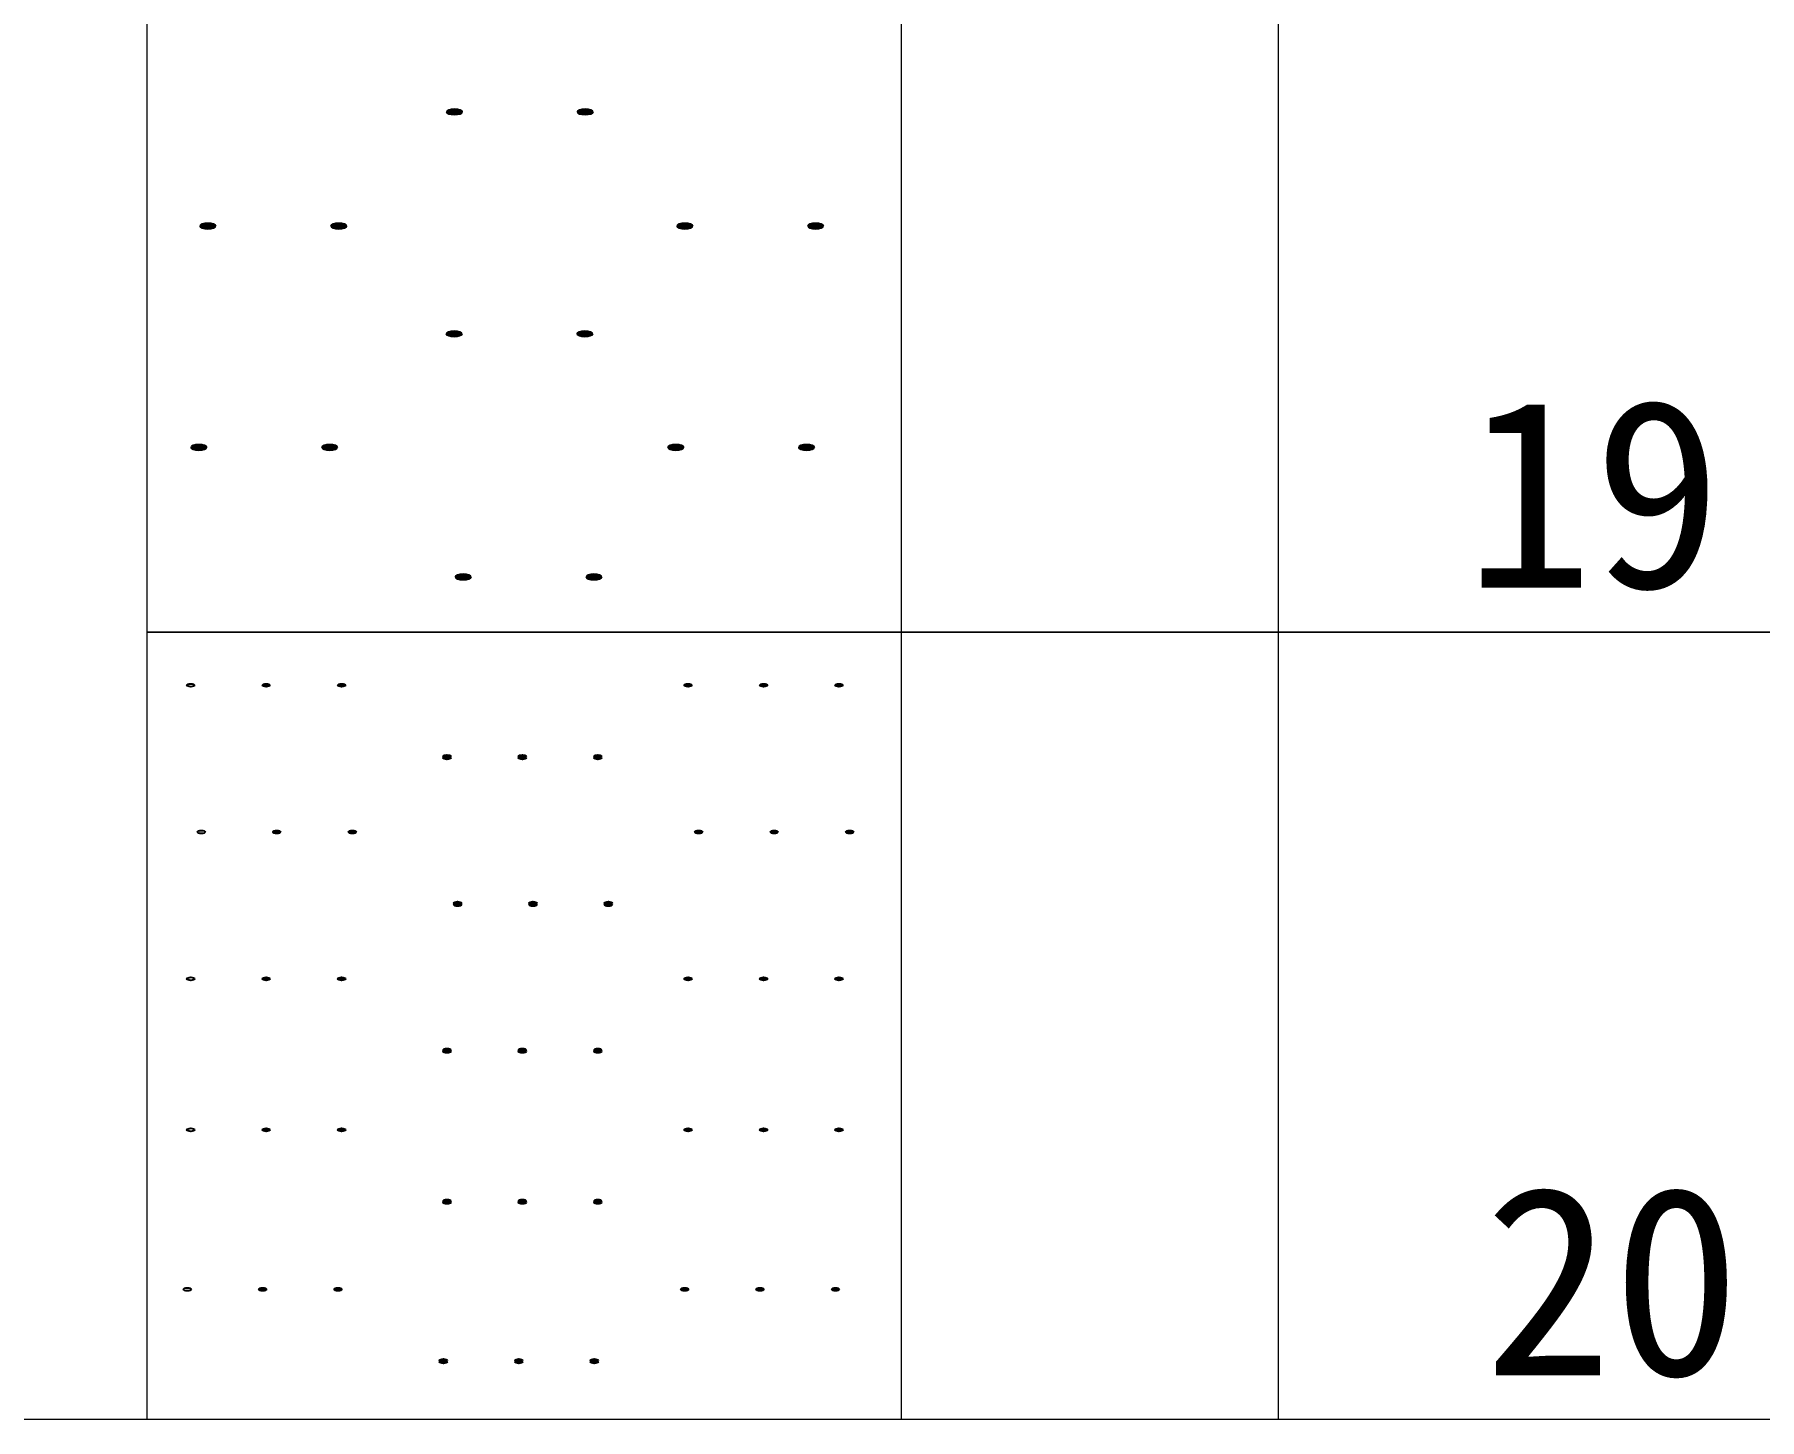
# Model space of a CAD drawing. Header units: millimetres. Extents: x -182 to 395, y -757 to 122.
# Drawn here: x -121.72 to -98.85, y -376.55 to -358.19 of the extents above; entities that cross this region are included whole.
import ezdxf

# ---------------------------------------------------------------- set-up
doc = ezdxf.new("R2010")
doc.units = ezdxf.units.MM
for name, color, linetype in [('111WT', 7, 'Continuous'), ('KY2WL', 7, 'Continuous'), ('KY6WL', 7, 'Continuous')]:
    doc.layers.add(name, color=color, linetype=linetype)
doc.styles.get("Standard").update_dxf_attribs({"font": ''})
doc.styles.get('Standard').set_extended_font_data('SimSun')

msp = doc.modelspace()

# ---------------------------------------------------------------- hatches: boundary and pattern name
at = {"layer": 'KY2WL'}
h = msp.add_hatch(color=256, dxfattribs=at)
edge = h.paths.add_edge_path()
edge.add_ellipse((-116.153, -359.212), major_axis=(0.1, 0), ratio=0.4, start_angle=0, end_angle=180)
edge.add_ellipse((-116.153, -359.212), major_axis=(0.1, 0), ratio=0.4, start_angle=180, end_angle=360)
h = msp.add_hatch(color=256, dxfattribs=at)
edge = h.paths.add_edge_path()
edge.add_ellipse((-114.419, -359.212), major_axis=(-0.1, 0), ratio=0.4, start_angle=180, end_angle=360)
edge.add_ellipse((-114.419, -359.212), major_axis=(-0.1, 0), ratio=0.4, start_angle=0, end_angle=180)
h = msp.add_hatch(color=256, dxfattribs=at)
edge = h.paths.add_edge_path()
edge.add_ellipse((-119.421, -360.726), major_axis=(0.1, 0), ratio=0.4, start_angle=0, end_angle=180)
edge.add_ellipse((-119.421, -360.726), major_axis=(0.1, 0), ratio=0.4, start_angle=180, end_angle=360)
h = msp.add_hatch(color=256, dxfattribs=at)
edge = h.paths.add_edge_path()
edge.add_ellipse((-117.687, -360.726), major_axis=(0.1, 0), ratio=0.4, start_angle=0, end_angle=180)
edge.add_ellipse((-117.687, -360.726), major_axis=(0.1, 0), ratio=0.4, start_angle=180, end_angle=360)
h = msp.add_hatch(color=256, dxfattribs=at)
edge = h.paths.add_edge_path()
edge.add_ellipse((-113.097, -360.726), major_axis=(0.1, 0), ratio=0.4, start_angle=0, end_angle=180)
edge.add_ellipse((-113.097, -360.726), major_axis=(0.1, 0), ratio=0.4, start_angle=180, end_angle=360)
h = msp.add_hatch(color=256, dxfattribs=at)
edge = h.paths.add_edge_path()
edge.add_ellipse((-111.364, -360.726), major_axis=(0.1, 0), ratio=0.4, start_angle=0, end_angle=180)
edge.add_ellipse((-111.364, -360.726), major_axis=(0.1, 0), ratio=0.4, start_angle=180, end_angle=360)
h = msp.add_hatch(color=256, dxfattribs=at)
edge = h.paths.add_edge_path()
edge.add_ellipse((-116.157, -362.155), major_axis=(0.1, 0), ratio=0.4, start_angle=0, end_angle=180)
edge.add_ellipse((-116.157, -362.155), major_axis=(0.1, 0), ratio=0.4, start_angle=180, end_angle=360)
h = msp.add_hatch(color=256, dxfattribs=at)
edge = h.paths.add_edge_path()
edge.add_ellipse((-114.423, -362.155), major_axis=(-0.1, 0), ratio=0.4, start_angle=180, end_angle=360)
edge.add_ellipse((-114.423, -362.155), major_axis=(-0.1, 0), ratio=0.4, start_angle=0, end_angle=180)
h = msp.add_hatch(color=256, dxfattribs=at)
edge = h.paths.add_edge_path()
edge.add_ellipse((-119.541, -363.66), major_axis=(0.1, 0), ratio=0.4, start_angle=0, end_angle=180)
edge.add_ellipse((-119.541, -363.66), major_axis=(0.1, 0), ratio=0.4, start_angle=180, end_angle=360)
h = msp.add_hatch(color=256, dxfattribs=at)
edge = h.paths.add_edge_path()
edge.add_ellipse((-117.807, -363.66), major_axis=(0.1, 0), ratio=0.4, start_angle=0, end_angle=180)
edge.add_ellipse((-117.807, -363.66), major_axis=(0.1, 0), ratio=0.4, start_angle=180, end_angle=360)
h = msp.add_hatch(color=256, dxfattribs=at)
edge = h.paths.add_edge_path()
edge.add_ellipse((-113.218, -363.66), major_axis=(0.1, 0), ratio=0.4, start_angle=0, end_angle=180)
edge.add_ellipse((-113.218, -363.66), major_axis=(0.1, 0), ratio=0.4, start_angle=180, end_angle=360)
h = msp.add_hatch(color=256, dxfattribs=at)
edge = h.paths.add_edge_path()
edge.add_ellipse((-111.484, -363.66), major_axis=(0.1, 0), ratio=0.4, start_angle=0, end_angle=180)
edge.add_ellipse((-111.484, -363.66), major_axis=(0.1, 0), ratio=0.4, start_angle=180, end_angle=360)
h = msp.add_hatch(color=256, dxfattribs=at)
edge = h.paths.add_edge_path()
edge.add_ellipse((-116.036, -365.378), major_axis=(0.1, 0), ratio=0.4, start_angle=0, end_angle=180)
edge.add_ellipse((-116.036, -365.378), major_axis=(0.1, 0), ratio=0.4, start_angle=180, end_angle=360)
h = msp.add_hatch(color=256, dxfattribs=at)
edge = h.paths.add_edge_path()
edge.add_ellipse((-114.303, -365.378), major_axis=(-0.1, 0), ratio=0.4, start_angle=180, end_angle=360)
edge.add_ellipse((-114.303, -365.378), major_axis=(-0.1, 0), ratio=0.4, start_angle=0, end_angle=180)
h = msp.add_hatch(color=256, dxfattribs=at)
edge = h.paths.add_edge_path()
edge.add_ellipse((-118.649, -366.814), major_axis=(-0.05, 0), ratio=0.4, start_angle=180, end_angle=360)
edge.add_ellipse((-118.649, -366.814), major_axis=(-0.05, 0), ratio=0.4, start_angle=0, end_angle=180)
h = msp.add_hatch(color=256, dxfattribs=at)
edge = h.paths.add_edge_path()
edge.add_ellipse((-117.649, -366.814), major_axis=(0.05, 0), ratio=0.4, start_angle=0, end_angle=180)
edge.add_ellipse((-117.649, -366.814), major_axis=(0.05, 0), ratio=0.4, start_angle=180, end_angle=360)
h = msp.add_hatch(color=256, dxfattribs=at)
edge = h.paths.add_edge_path()
edge.add_ellipse((-113.055, -366.814), major_axis=(-0.05, 0), ratio=0.4, start_angle=180, end_angle=360)
edge.add_ellipse((-113.055, -366.814), major_axis=(-0.05, 0), ratio=0.4, start_angle=0, end_angle=180)
h = msp.add_hatch(color=256, dxfattribs=at)
edge = h.paths.add_edge_path()
edge.add_ellipse((-112.055, -366.814), major_axis=(0.05, 0), ratio=0.4, start_angle=0, end_angle=180)
edge.add_ellipse((-112.055, -366.814), major_axis=(0.05, 0), ratio=0.4, start_angle=180, end_angle=360)
h = msp.add_hatch(color=256, dxfattribs=at)
edge = h.paths.add_edge_path()
edge.add_ellipse((-111.055, -366.814), major_axis=(0.05, 0), ratio=0.4, start_angle=0, end_angle=180)
edge.add_ellipse((-111.055, -366.814), major_axis=(0.05, 0), ratio=0.4, start_angle=180, end_angle=360)
h = msp.add_hatch(color=256, dxfattribs=at)
edge = h.paths.add_edge_path()
edge.add_ellipse((-116.252, -367.757), major_axis=(-0.05, 0), ratio=0.4, start_angle=180, end_angle=360)
edge.add_ellipse((-116.252, -367.757), major_axis=(-0.05, 0), ratio=0.4, start_angle=0, end_angle=180)
h = msp.add_hatch(color=256, dxfattribs=at)
edge = h.paths.add_edge_path()
edge.add_ellipse((-115.252, -367.757), major_axis=(-0.05, 0), ratio=0.4, start_angle=180, end_angle=360)
edge.add_ellipse((-115.252, -367.757), major_axis=(-0.05, 0), ratio=0.4, start_angle=0, end_angle=180)
h = msp.add_hatch(color=256, dxfattribs=at)
edge = h.paths.add_edge_path()
edge.add_ellipse((-114.252, -367.757), major_axis=(-0.05, 0), ratio=0.4, start_angle=180, end_angle=360)
edge.add_ellipse((-114.252, -367.757), major_axis=(-0.05, 0), ratio=0.4, start_angle=0, end_angle=180)
h = msp.add_hatch(color=256, dxfattribs=at)
edge = h.paths.add_edge_path()
edge.add_ellipse((-116.252, -367.777), major_axis=(-0.05, 0), ratio=0.4, start_angle=180, end_angle=360)
edge.add_ellipse((-116.252, -367.777), major_axis=(-0.05, 0), ratio=0.4, start_angle=0, end_angle=180)
h = msp.add_hatch(color=256, dxfattribs=at)
edge = h.paths.add_edge_path()
edge.add_ellipse((-115.252, -367.777), major_axis=(-0.05, 0), ratio=0.4, start_angle=180, end_angle=360)
edge.add_ellipse((-115.252, -367.777), major_axis=(-0.05, 0), ratio=0.4, start_angle=0, end_angle=180)
h = msp.add_hatch(color=256, dxfattribs=at)
edge = h.paths.add_edge_path()
edge.add_ellipse((-114.252, -367.777), major_axis=(-0.05, 0), ratio=0.4, start_angle=180, end_angle=360)
edge.add_ellipse((-114.252, -367.777), major_axis=(-0.05, 0), ratio=0.4, start_angle=0, end_angle=180)
h = msp.add_hatch(color=256, dxfattribs=at)
edge = h.paths.add_edge_path()
edge.add_ellipse((-118.508, -368.76), major_axis=(0.05, 0), ratio=0.4, start_angle=0, end_angle=180)
edge.add_ellipse((-118.508, -368.76), major_axis=(0.05, 0), ratio=0.4, start_angle=180, end_angle=360)
h = msp.add_hatch(color=256, dxfattribs=at)
edge = h.paths.add_edge_path()
edge.add_ellipse((-117.508, -368.76), major_axis=(-0.05, 0), ratio=0.4, start_angle=180, end_angle=360)
edge.add_ellipse((-117.508, -368.76), major_axis=(-0.05, 0), ratio=0.4, start_angle=0, end_angle=180)
h = msp.add_hatch(color=256, dxfattribs=at)
edge = h.paths.add_edge_path()
edge.add_ellipse((-112.914, -368.76), major_axis=(0.05, 0), ratio=0.4, start_angle=0, end_angle=180)
edge.add_ellipse((-112.914, -368.76), major_axis=(0.05, 0), ratio=0.4, start_angle=180, end_angle=360)
h = msp.add_hatch(color=256, dxfattribs=at)
edge = h.paths.add_edge_path()
edge.add_ellipse((-111.914, -368.76), major_axis=(-0.05, 0), ratio=0.4, start_angle=180, end_angle=360)
edge.add_ellipse((-111.914, -368.76), major_axis=(-0.05, 0), ratio=0.4, start_angle=0, end_angle=180)
h = msp.add_hatch(color=256, dxfattribs=at)
edge = h.paths.add_edge_path()
edge.add_ellipse((-110.914, -368.76), major_axis=(0.05, 0), ratio=0.4, start_angle=0, end_angle=180)
edge.add_ellipse((-110.914, -368.76), major_axis=(0.05, 0), ratio=0.4, start_angle=180, end_angle=360)
h = msp.add_hatch(color=256, dxfattribs=at)
edge = h.paths.add_edge_path()
edge.add_ellipse((-116.112, -369.703), major_axis=(-0.05, 0), ratio=0.4, start_angle=180, end_angle=360)
edge.add_ellipse((-116.112, -369.703), major_axis=(-0.05, 0), ratio=0.4, start_angle=0, end_angle=180)
h = msp.add_hatch(color=256, dxfattribs=at)
edge = h.paths.add_edge_path()
edge.add_ellipse((-116.112, -369.723), major_axis=(-0.05, 0), ratio=0.4, start_angle=180, end_angle=360)
edge.add_ellipse((-116.112, -369.723), major_axis=(-0.05, 0), ratio=0.4, start_angle=0, end_angle=180)
h = msp.add_hatch(color=256, dxfattribs=at)
edge = h.paths.add_edge_path()
edge.add_ellipse((-115.112, -369.703), major_axis=(0.05, 0), ratio=0.4, start_angle=0, end_angle=180)
edge.add_ellipse((-115.112, -369.703), major_axis=(0.05, 0), ratio=0.4, start_angle=180, end_angle=360)
h = msp.add_hatch(color=256, dxfattribs=at)
edge = h.paths.add_edge_path()
edge.add_ellipse((-115.112, -369.723), major_axis=(0.05, 0), ratio=0.4, start_angle=0, end_angle=180)
edge.add_ellipse((-115.112, -369.723), major_axis=(0.05, 0), ratio=0.4, start_angle=180, end_angle=360)
h = msp.add_hatch(color=256, dxfattribs=at)
edge = h.paths.add_edge_path()
edge.add_ellipse((-114.112, -369.703), major_axis=(0.05, 0), ratio=0.4, start_angle=0, end_angle=180)
edge.add_ellipse((-114.112, -369.703), major_axis=(0.05, 0), ratio=0.4, start_angle=180, end_angle=360)
h = msp.add_hatch(color=256, dxfattribs=at)
edge = h.paths.add_edge_path()
edge.add_ellipse((-114.112, -369.723), major_axis=(0.05, 0), ratio=0.4, start_angle=0, end_angle=180)
edge.add_ellipse((-114.112, -369.723), major_axis=(0.05, 0), ratio=0.4, start_angle=180, end_angle=360)
h = msp.add_hatch(color=256, dxfattribs=at)
edge = h.paths.add_edge_path()
edge.add_ellipse((-118.649, -370.706), major_axis=(-0.05, 0), ratio=0.4, start_angle=180, end_angle=360)
edge.add_ellipse((-118.649, -370.706), major_axis=(-0.05, 0), ratio=0.4, start_angle=0, end_angle=180)
h = msp.add_hatch(color=256, dxfattribs=at)
edge = h.paths.add_edge_path()
edge.add_ellipse((-117.649, -370.706), major_axis=(0.05, 0), ratio=0.4, start_angle=0, end_angle=180)
edge.add_ellipse((-117.649, -370.706), major_axis=(0.05, 0), ratio=0.4, start_angle=180, end_angle=360)
h = msp.add_hatch(color=256, dxfattribs=at)
edge = h.paths.add_edge_path()
edge.add_ellipse((-113.055, -370.706), major_axis=(-0.05, 0), ratio=0.4, start_angle=180, end_angle=360)
edge.add_ellipse((-113.055, -370.706), major_axis=(-0.05, 0), ratio=0.4, start_angle=0, end_angle=180)
h = msp.add_hatch(color=256, dxfattribs=at)
edge = h.paths.add_edge_path()
edge.add_ellipse((-112.055, -370.706), major_axis=(0.05, 0), ratio=0.4, start_angle=0, end_angle=180)
edge.add_ellipse((-112.055, -370.706), major_axis=(0.05, 0), ratio=0.4, start_angle=180, end_angle=360)
h = msp.add_hatch(color=256, dxfattribs=at)
edge = h.paths.add_edge_path()
edge.add_ellipse((-111.055, -370.706), major_axis=(0.05, 0), ratio=0.4, start_angle=0, end_angle=180)
edge.add_ellipse((-111.055, -370.706), major_axis=(0.05, 0), ratio=0.4, start_angle=180, end_angle=360)
h = msp.add_hatch(color=256, dxfattribs=at)
edge = h.paths.add_edge_path()
edge.add_ellipse((-116.252, -371.649), major_axis=(-0.05, 0), ratio=0.4, start_angle=180, end_angle=360)
edge.add_ellipse((-116.252, -371.649), major_axis=(-0.05, 0), ratio=0.4, start_angle=0, end_angle=180)
h = msp.add_hatch(color=256, dxfattribs=at)
edge = h.paths.add_edge_path()
edge.add_ellipse((-115.252, -371.649), major_axis=(0.05, 0), ratio=0.4, start_angle=0, end_angle=180)
edge.add_ellipse((-115.252, -371.649), major_axis=(0.05, 0), ratio=0.4, start_angle=180, end_angle=360)
h = msp.add_hatch(color=256, dxfattribs=at)
edge = h.paths.add_edge_path()
edge.add_ellipse((-114.252, -371.649), major_axis=(-0.05, 0), ratio=0.4, start_angle=180, end_angle=360)
edge.add_ellipse((-114.252, -371.649), major_axis=(-0.05, 0), ratio=0.4, start_angle=0, end_angle=180)
h = msp.add_hatch(color=256, dxfattribs=at)
edge = h.paths.add_edge_path()
edge.add_ellipse((-116.252, -371.669), major_axis=(-0.05, 0), ratio=0.4, start_angle=180, end_angle=360)
edge.add_ellipse((-116.252, -371.669), major_axis=(-0.05, 0), ratio=0.4, start_angle=0, end_angle=180)
h = msp.add_hatch(color=256, dxfattribs=at)
edge = h.paths.add_edge_path()
edge.add_ellipse((-115.252, -371.669), major_axis=(0.05, 0), ratio=0.4, start_angle=0, end_angle=180)
edge.add_ellipse((-115.252, -371.669), major_axis=(0.05, 0), ratio=0.4, start_angle=180, end_angle=360)
h = msp.add_hatch(color=256, dxfattribs=at)
edge = h.paths.add_edge_path()
edge.add_ellipse((-114.252, -371.669), major_axis=(-0.05, 0), ratio=0.4, start_angle=180, end_angle=360)
edge.add_ellipse((-114.252, -371.669), major_axis=(-0.05, 0), ratio=0.4, start_angle=0, end_angle=180)
h = msp.add_hatch(color=256, dxfattribs=at)
edge = h.paths.add_edge_path()
edge.add_ellipse((-118.649, -372.708), major_axis=(-0.05, 0), ratio=0.4, start_angle=180, end_angle=360)
edge.add_ellipse((-118.649, -372.708), major_axis=(-0.05, 0), ratio=0.4, start_angle=0, end_angle=180)
h = msp.add_hatch(color=256, dxfattribs=at)
edge = h.paths.add_edge_path()
edge.add_ellipse((-117.649, -372.708), major_axis=(0.05, 0), ratio=0.4, start_angle=0, end_angle=180)
edge.add_ellipse((-117.649, -372.708), major_axis=(0.05, 0), ratio=0.4, start_angle=180, end_angle=360)
h = msp.add_hatch(color=256, dxfattribs=at)
edge = h.paths.add_edge_path()
edge.add_ellipse((-113.055, -372.708), major_axis=(-0.05, 0), ratio=0.4, start_angle=180, end_angle=360)
edge.add_ellipse((-113.055, -372.708), major_axis=(-0.05, 0), ratio=0.4, start_angle=0, end_angle=180)
h = msp.add_hatch(color=256, dxfattribs=at)
edge = h.paths.add_edge_path()
edge.add_ellipse((-112.055, -372.708), major_axis=(0.05, 0), ratio=0.4, start_angle=0, end_angle=180)
edge.add_ellipse((-112.055, -372.708), major_axis=(0.05, 0), ratio=0.4, start_angle=180, end_angle=360)
h = msp.add_hatch(color=256, dxfattribs=at)
edge = h.paths.add_edge_path()
edge.add_ellipse((-111.055, -372.708), major_axis=(0.05, 0), ratio=0.4, start_angle=0, end_angle=180)
edge.add_ellipse((-111.055, -372.708), major_axis=(0.05, 0), ratio=0.4, start_angle=180, end_angle=360)
h = msp.add_hatch(color=256, dxfattribs=at)
edge = h.paths.add_edge_path()
edge.add_ellipse((-116.252, -373.651), major_axis=(-0.05, 0), ratio=0.4, start_angle=180, end_angle=360)
edge.add_ellipse((-116.252, -373.651), major_axis=(-0.05, 0), ratio=0.4, start_angle=0, end_angle=180)
h = msp.add_hatch(color=256, dxfattribs=at)
edge = h.paths.add_edge_path()
edge.add_ellipse((-116.252, -373.671), major_axis=(-0.05, 0), ratio=0.4, start_angle=180, end_angle=360)
edge.add_ellipse((-116.252, -373.671), major_axis=(-0.05, 0), ratio=0.4, start_angle=0, end_angle=180)
h = msp.add_hatch(color=256, dxfattribs=at)
edge = h.paths.add_edge_path()
edge.add_ellipse((-115.252, -373.651), major_axis=(0.05, 0), ratio=0.4, start_angle=0, end_angle=180)
edge.add_ellipse((-115.252, -373.651), major_axis=(0.05, 0), ratio=0.4, start_angle=180, end_angle=360)
h = msp.add_hatch(color=256, dxfattribs=at)
edge = h.paths.add_edge_path()
edge.add_ellipse((-115.252, -373.671), major_axis=(0.05, 0), ratio=0.4, start_angle=0, end_angle=180)
edge.add_ellipse((-115.252, -373.671), major_axis=(0.05, 0), ratio=0.4, start_angle=180, end_angle=360)
h = msp.add_hatch(color=256, dxfattribs=at)
edge = h.paths.add_edge_path()
edge.add_ellipse((-114.252, -373.651), major_axis=(-0.05, 0), ratio=0.4, start_angle=180, end_angle=360)
edge.add_ellipse((-114.252, -373.651), major_axis=(-0.05, 0), ratio=0.4, start_angle=0, end_angle=180)
h = msp.add_hatch(color=256, dxfattribs=at)
edge = h.paths.add_edge_path()
edge.add_ellipse((-114.252, -373.671), major_axis=(-0.05, 0), ratio=0.4, start_angle=180, end_angle=360)
edge.add_ellipse((-114.252, -373.671), major_axis=(-0.05, 0), ratio=0.4, start_angle=0, end_angle=180)
h = msp.add_hatch(color=256, dxfattribs=at)
edge = h.paths.add_edge_path()
edge.add_ellipse((-118.695, -374.822), major_axis=(-0.05, 0), ratio=0.4, start_angle=180, end_angle=360)
edge.add_ellipse((-118.695, -374.822), major_axis=(-0.05, 0), ratio=0.4, start_angle=0, end_angle=180)
h = msp.add_hatch(color=256, dxfattribs=at)
edge = h.paths.add_edge_path()
edge.add_ellipse((-117.695, -374.822), major_axis=(-0.05, 0), ratio=0.4, start_angle=180, end_angle=360)
edge.add_ellipse((-117.695, -374.822), major_axis=(-0.05, 0), ratio=0.4, start_angle=0, end_angle=180)
h = msp.add_hatch(color=256, dxfattribs=at)
edge = h.paths.add_edge_path()
edge.add_ellipse((-113.101, -374.822), major_axis=(-0.05, 0), ratio=0.4, start_angle=180, end_angle=360)
edge.add_ellipse((-113.101, -374.822), major_axis=(-0.05, 0), ratio=0.4, start_angle=0, end_angle=180)
h = msp.add_hatch(color=256, dxfattribs=at)
edge = h.paths.add_edge_path()
edge.add_ellipse((-112.101, -374.822), major_axis=(-0.05, 0), ratio=0.4, start_angle=180, end_angle=360)
edge.add_ellipse((-112.101, -374.822), major_axis=(-0.05, 0), ratio=0.4, start_angle=0, end_angle=180)
h = msp.add_hatch(color=256, dxfattribs=at)
edge = h.paths.add_edge_path()
edge.add_ellipse((-111.101, -374.822), major_axis=(-0.05, 0), ratio=0.4, start_angle=180, end_angle=360)
edge.add_ellipse((-111.101, -374.822), major_axis=(-0.05, 0), ratio=0.4, start_angle=0, end_angle=180)
h = msp.add_hatch(color=256, dxfattribs=at)
edge = h.paths.add_edge_path()
edge.add_ellipse((-116.299, -375.765), major_axis=(0.05, 0), ratio=0.4, start_angle=0, end_angle=180)
edge.add_ellipse((-116.299, -375.765), major_axis=(0.05, 0), ratio=0.4, start_angle=180, end_angle=360)
h = msp.add_hatch(color=256, dxfattribs=at)
edge = h.paths.add_edge_path()
edge.add_ellipse((-115.299, -375.765), major_axis=(0.05, 0), ratio=0.4, start_angle=0, end_angle=180)
edge.add_ellipse((-115.299, -375.765), major_axis=(0.05, 0), ratio=0.4, start_angle=180, end_angle=360)
h = msp.add_hatch(color=256, dxfattribs=at)
edge = h.paths.add_edge_path()
edge.add_ellipse((-114.299, -375.765), major_axis=(-0.05, 0), ratio=0.4, start_angle=180, end_angle=360)
edge.add_ellipse((-114.299, -375.765), major_axis=(-0.05, 0), ratio=0.4, start_angle=0, end_angle=180)
h = msp.add_hatch(color=256, dxfattribs=at)
edge = h.paths.add_edge_path()
edge.add_ellipse((-116.299, -375.785), major_axis=(0.05, 0), ratio=0.4, start_angle=0, end_angle=180)
edge.add_ellipse((-116.299, -375.785), major_axis=(0.05, 0), ratio=0.4, start_angle=180, end_angle=360)
h = msp.add_hatch(color=256, dxfattribs=at)
edge = h.paths.add_edge_path()
edge.add_ellipse((-115.299, -375.785), major_axis=(0.05, 0), ratio=0.4, start_angle=0, end_angle=180)
edge.add_ellipse((-115.299, -375.785), major_axis=(0.05, 0), ratio=0.4, start_angle=180, end_angle=360)
h = msp.add_hatch(color=256, dxfattribs=at)
edge = h.paths.add_edge_path()
edge.add_ellipse((-114.299, -375.785), major_axis=(-0.05, 0), ratio=0.4, start_angle=180, end_angle=360)
edge.add_ellipse((-114.299, -375.785), major_axis=(-0.05, 0), ratio=0.4, start_angle=0, end_angle=180)

# ---------------------------------------------------------------- linework, layer by layer
at = {"layer": 'KY2WL', "lineweight": 20}
for p, q in [((-120.228, -366.108), (-35.228, -366.108)), ((-109.228, -366.108), (-120.228, -366.108)), ((-50.228, -366.108), (-109.228, -366.108)), ((-109.228, -376.548), (-160.289, -376.548)), ((-35.228, -376.548), (-109.228, -376.548))]:
    msp.add_line(p, q, dxfattribs=at)
at = {"layer": 'KY2WL'}
for centre, major_axis in [((-116.153, -359.212), (-0.1, 0)), ((-114.419, -359.212), (-0.1, 0)), ((-119.421, -360.726), (-0.1, 0)), ((-117.687, -360.726), (-0.1, 0)), ((-113.097, -360.726), (-0.1, 0)), ((-111.364, -360.726), (-0.1, 0)), ((-116.157, -362.155), (-0.1, 0)), ((-114.423, -362.155), (-0.1, 0)), ((-119.541, -363.66), (-0.1, 0)), ((-117.807, -363.66), (-0.1, 0)), ((-113.218, -363.66), (-0.1, 0)), ((-111.484, -363.66), (-0.1, 0)), ((-116.036, -365.378), (-0.1, 0)), ((-114.303, -365.378), (-0.1, 0)), ((-119.649, -366.814), (-0.05, 0)), ((-115.252, -367.757), (-0.05, 0)), ((-115.252, -367.777), (-0.05, 0)), ((-110.914, -368.76), (-0.05, 0)), ((-119.649, -370.706), (-0.05, 0)), ((-115.252, -371.649), (-0.05, 0)), ((-115.252, -371.669), (-0.05, 0)), ((-119.649, -372.708), (-0.05, 0)), ((-115.252, -373.651), (-0.05, 0)), ((-115.252, -373.671), (-0.05, 0)), ((-117.695, -374.822), (-0.05, 0)), ((-112.101, -374.822), (-0.05, 0))]:
    msp.add_ellipse(centre, major_axis=major_axis, ratio=0.4, start_param=3.141593, end_param=9.424778, dxfattribs=at)
for centre in [(-118.649, -366.814), (-117.649, -366.814), (-113.055, -366.814), (-112.055, -366.814), (-111.055, -366.814), (-116.252, -367.757), (-114.252, -367.757), (-116.252, -367.777), (-114.252, -367.777), (-119.508, -368.76), (-118.508, -368.76), (-117.508, -368.76), (-112.914, -368.76), (-111.914, -368.76), (-116.112, -369.703), (-116.112, -369.723), (-115.112, -369.703), (-115.112, -369.723), (-114.112, -369.703), (-114.112, -369.723), (-118.649, -370.706), (-117.649, -370.706), (-113.055, -370.706), (-112.055, -370.706), (-111.055, -370.706), (-116.252, -371.649), (-114.252, -371.649), (-116.252, -371.669), (-114.252, -371.669), (-118.649, -372.708), (-117.649, -372.708), (-113.055, -372.708), (-112.055, -372.708), (-111.055, -372.708), (-116.252, -373.651), (-116.252, -373.671), (-114.252, -373.651), (-114.252, -373.671), (-119.695, -374.822), (-118.695, -374.822), (-113.101, -374.822), (-111.101, -374.822), (-116.299, -375.765), (-115.299, -375.765), (-114.299, -375.765), (-116.299, -375.785), (-115.299, -375.785), (-114.299, -375.785)]:
    msp.add_ellipse(centre, major_axis=(0.05, 0), ratio=0.4, dxfattribs=at)
at = {"layer": 'KY6WL', "lineweight": 20}
for p, q in [((-105.228, -376.548), (-105.228, 30.812)), ((-120.228, -376.548), (-120.228, 10.812)), ((-110.228, -376.548), (-110.228, 10.812))]:
    msp.add_line(p, q, dxfattribs=at)

# ---------------------------------------------------------------- texts
at = {"layer": '111WT'}
for s, p in [('19', (-102.755, -365.522)), ('20', (-102.504, -375.962))]:
    msp.add_text(s, height=2.5, dxfattribs=at).set_placement(p)

doc.saveas('drawing.dxf')
